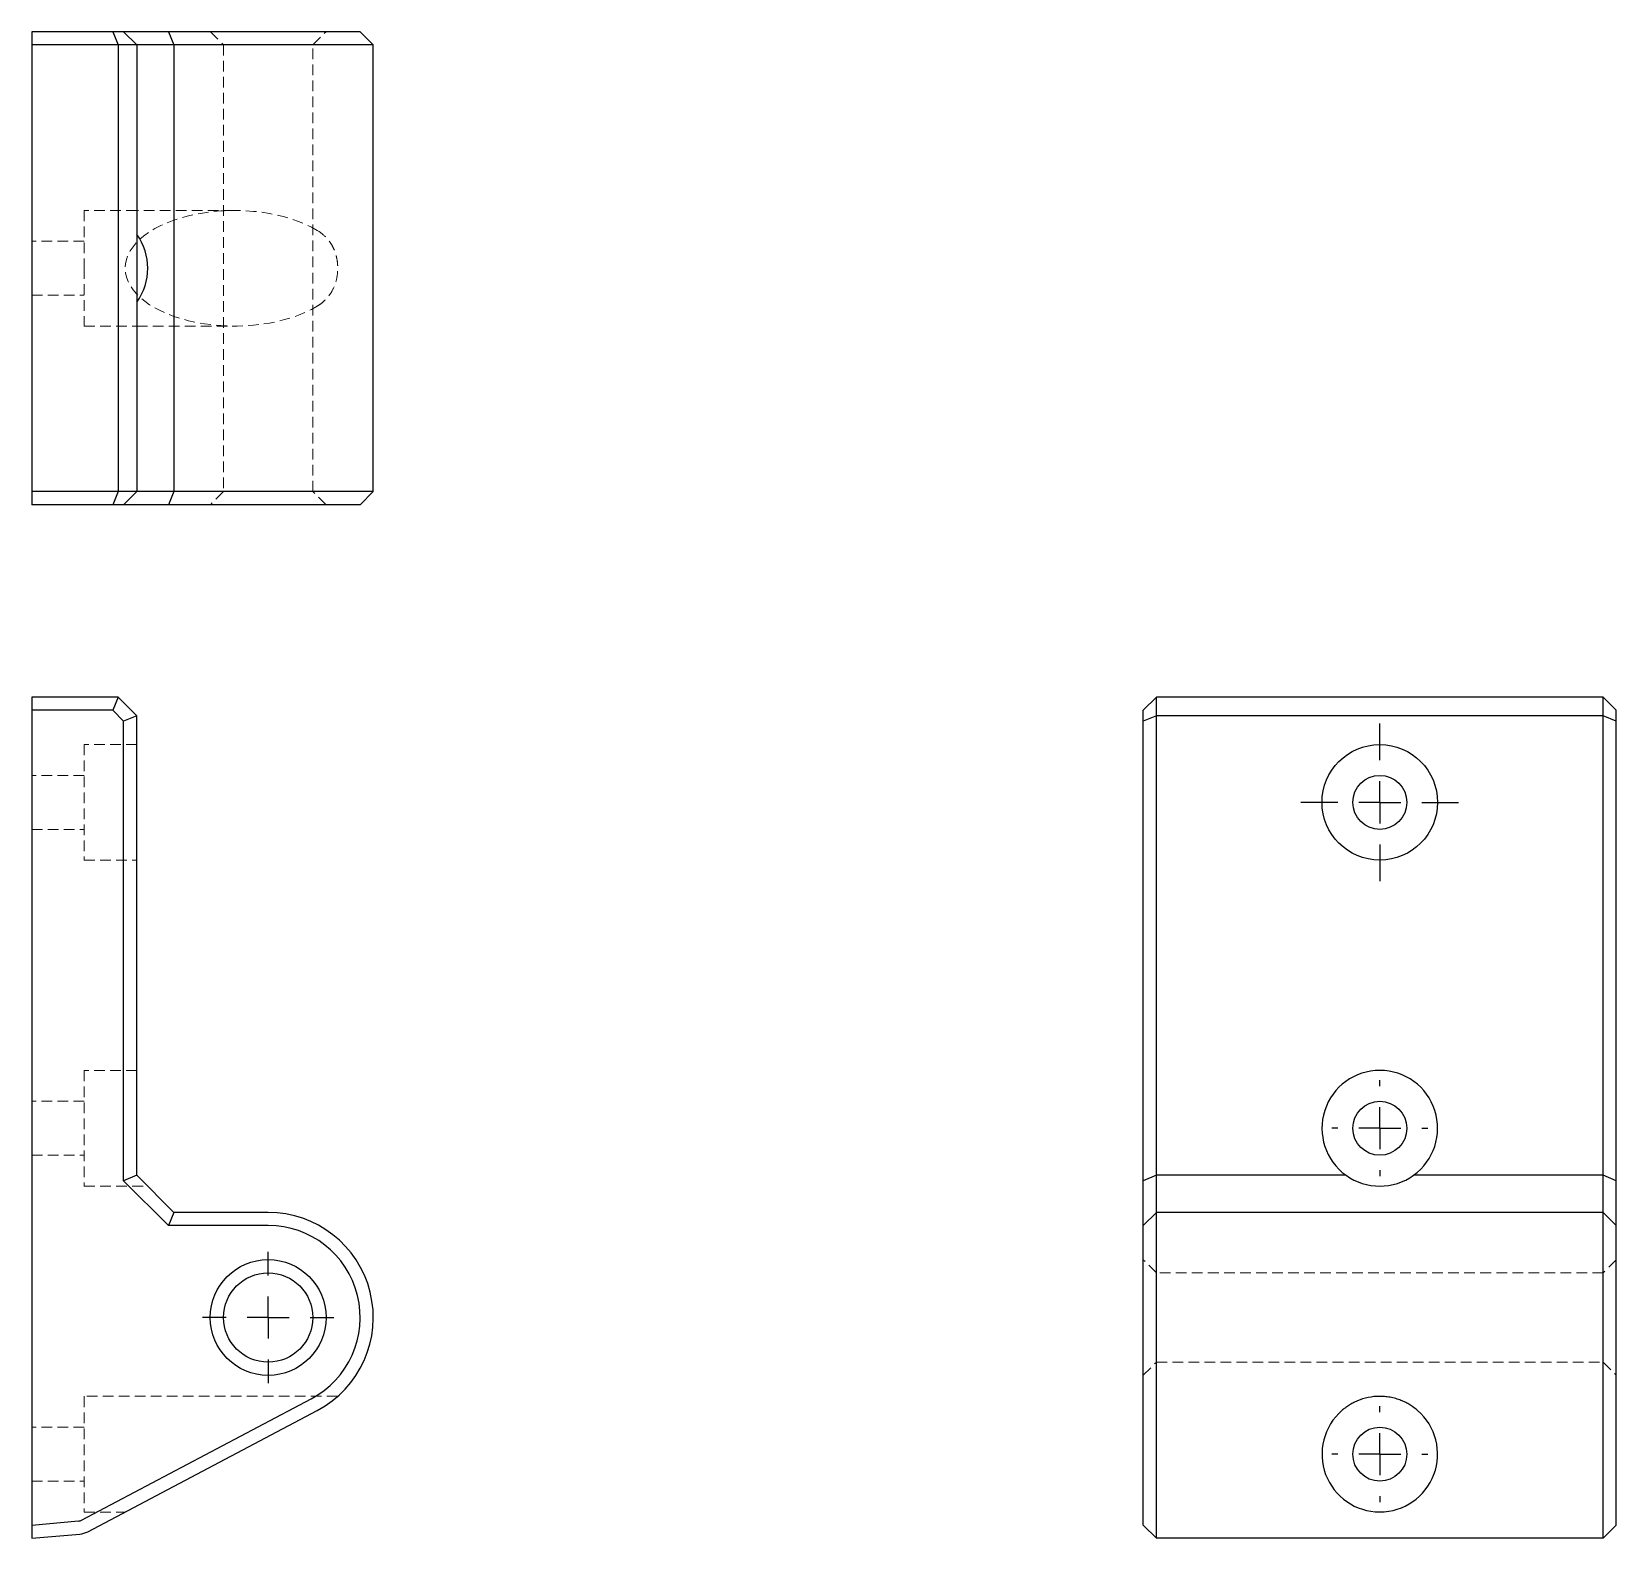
# Model space of a CAD drawing. Header units: millimetres. Extents: x 63 to 251, y 7 to 186.
import ezdxf

# ---------------------------------------------------------------- set-up
doc = ezdxf.new("R2010")
doc.units = ezdxf.units.MM
doc.linetypes.add('HIDDEN', pattern=[1.905, 1.27, -0.635])
doc.layers.add('10', color=7, linetype='Continuous')

# ---------------------------------------------------------------- blocks, each defined once
blk = doc.blocks.new('SW_CENTERMARKSYMBOL_0')
at = {"layer": '10', "color": 0}
for p, q in [((0, 5), (0, 7.8125)), ((0, 0), (0, 2.5)), ((-5, 0), (-7.8125, 0)), ((0, 0), (-2.5, 0)), ((0, 0), (0, -2.5)), ((0, 0), (2.5, 0)), ((5, 0), (7.8125, 0)), ((0, -5), (0, -7.8125))]:
    blk.add_line(p, q, dxfattribs=at)
blk = doc.blocks.new('SW_CENTERMARKSYMBOL_1')
at = {"layer": '10', "color": 0}
for p, q in [((0, 5), (0, 5.7125)), ((0, 0), (0, 2.5)), ((-5, 0), (-5.7125, 0)), ((0, 0), (-2.5, 0)), ((0, 0), (0, -2.5)), ((0, 0), (2.5, 0)), ((5, 0), (5.7125, 0)), ((0, -5), (0, -5.7125))]:
    blk.add_line(p, q, dxfattribs=at)
blk = doc.blocks.new('SW_CENTERMARKSYMBOL_2')
at = {"layer": '10', "color": 0}
for p, q in [((0, 5), (0, 5.7125)), ((0, 0), (0, 2.5)), ((-5, 0), (-5.7125, 0)), ((0, 0), (-2.5, 0)), ((0, 0), (0, -2.5)), ((0, 0), (2.5, 0)), ((5, 0), (5.7125, 0)), ((0, -5), (0, -5.7125))]:
    blk.add_line(p, q, dxfattribs=at)
blk = doc.blocks.new('SW_CENTERMARKSYMBOL_3')
at = {"layer": '10', "color": 0}
for p, q in [((0, 5), (0, 9.375)), ((0, 0), (0, 2.5)), ((-5, 0), (-9.375, 0)), ((0, 0), (-2.5, 0)), ((0, 0), (0, -2.5)), ((0, 0), (2.5, 0)), ((5, 0), (9.375, 0)), ((0, -5), (0, -9.375))]:
    blk.add_line(p, q, dxfattribs=at)

msp = doc.modelspace()

# ---------------------------------------------------------------- linework, layer by layer
at = {"color": 7, "linetype": 'Continuous', "lineweight": 25}
for p, q in [((72.33, 186.12), (62.69, 186.12)), ((62.69, 186.12), (62.69, 184.56)), ((73.62, 186.12), (72.33, 186.12)), ((72.33, 186.12), (72.98, 184.56)), ((73.62, 186.12), (75.19, 184.56)), ((78.96, 186.12), (73.62, 186.12)), ((78.96, 186.12), (79.61, 184.56)), ((90.81, 186.12), (78.96, 186.12)), ((101.75, 186.12), (90.81, 186.12)), ((103.31, 184.56), (101.75, 186.12)), ((72.98, 184.56), (62.69, 184.56)), ((62.69, 184.56), (62.69, 131.44)), ((75.19, 184.56), (72.98, 184.56)), ((72.98, 184.56), (72.98, 131.44)), ((75.19, 184.56), (75.19, 131.44)), ((79.61, 184.56), (75.19, 184.56)), ((79.61, 184.56), (79.61, 131.44)), ((90.81, 184.56), (79.61, 184.56)), ((103.31, 184.56), (90.81, 184.56)), ((103.31, 131.44), (103.31, 184.56)), ((72.98, 131.44), (62.69, 131.44)), ((62.69, 131.44), (62.69, 129.88)), ((72.98, 131.44), (72.33, 129.88)), ((75.19, 131.44), (72.98, 131.44)), ((75.19, 131.44), (73.62, 129.88)), ((79.61, 131.44), (75.19, 131.44)), ((79.61, 131.44), (78.96, 129.88)), ((90.81, 131.44), (79.61, 131.44)), ((103.31, 131.44), (90.81, 131.44)), ((101.75, 129.88), (103.31, 131.44)), ((72.33, 129.88), (62.69, 129.88)), ((73.62, 129.88), (72.33, 129.88)), ((78.96, 129.88), (73.62, 129.88)), ((90.81, 129.88), (78.96, 129.88)), ((101.75, 129.88), (90.81, 129.88)), ((72.98, 107), (62.69, 107)), ((62.69, 107), (62.69, 105.44)), ((72.98, 107), (72.33, 105.44)), ((75.19, 104.79), (72.98, 107)), ((196.44, 107), (194.88, 105.44)), ((196.44, 104.79), (196.44, 107)), ((249.56, 107), (196.44, 107)), ((249.56, 104.79), (249.56, 107)), ((251.12, 105.44), (249.56, 107)), ((72.33, 105.44), (62.69, 105.44)), ((62.69, 105.44), (62.69, 8.57)), ((73.62, 104.14), (72.33, 105.44)), ((75.19, 104.79), (73.62, 104.14)), ((73.62, 49.52), (73.62, 104.14)), ((75.19, 50.17), (75.19, 104.79)), ((194.88, 104.14), (194.88, 105.44)), ((196.44, 104.79), (194.88, 104.14)), ((194.88, 49.52), (194.88, 104.14)), ((196.44, 50.17), (196.44, 104.79)), ((249.56, 104.79), (196.44, 104.79)), ((251.12, 104.14), (249.56, 104.79)), ((249.56, 50.17), (249.56, 104.79)), ((251.12, 104.14), (251.12, 105.44)), ((251.12, 49.52), (251.12, 104.14)), ((75.19, 50.17), (73.62, 49.52)), ((78.96, 44.19), (73.62, 49.52)), ((79.61, 45.75), (75.19, 50.17)), ((196.44, 50.17), (194.88, 49.52)), ((194.88, 44.19), (194.88, 49.52)), ((196.44, 45.75), (196.44, 50.17)), ((218.98, 50.17), (196.44, 50.17)), ((249.56, 50.17), (227.02, 50.17)), ((249.56, 45.75), (249.56, 50.17)), ((251.12, 49.52), (249.56, 50.17)), ((251.12, 44.19), (251.12, 49.52)), ((79.61, 45.75), (78.96, 44.19)), ((90.81, 45.75), (79.61, 45.75)), ((194.88, 44.19), (196.44, 45.75)), ((196.44, 22.2), (196.44, 45.75)), ((249.56, 45.75), (196.44, 45.75)), ((249.56, 22.2), (249.56, 45.75)), ((249.56, 45.75), (251.12, 44.19)), ((90.81, 44.19), (78.96, 44.19)), ((194.88, 23.58), (194.88, 44.19)), ((251.12, 23.58), (251.12, 44.19)), ((68.63, 9.16), (95.92, 23.58)), ((194.88, 9.16), (194.88, 23.58)), ((251.12, 9.16), (251.12, 23.58)), ((69.36, 7.78), (96.65, 22.2)), ((196.44, 7.78), (196.44, 22.2)), ((249.56, 7.78), (249.56, 22.2)), ((62.69, 8.57), (68.27, 9.06)), ((62.69, 8.57), (62.69, 7)), ((194.88, 9.06), (194.88, 9.16)), ((194.88, 8.57), (194.88, 9.06)), ((194.88, 8.57), (196.44, 7)), ((196.44, 7.5), (196.44, 7.78)), ((249.56, 7), (251.12, 8.57)), ((249.56, 7.5), (249.56, 7.78)), ((251.12, 9.06), (251.12, 9.16)), ((251.12, 8.57), (251.12, 9.06)), ((62.69, 7), (68.41, 7.5)), ((196.44, 7), (196.44, 7.5)), ((249.56, 7), (196.44, 7)), ((249.56, 7), (249.56, 7.5))]:
    msp.add_line(p, q, dxfattribs=at)
at = {"color": 7, "linetype": 'HIDDEN', "lineweight": 18}
for p, q in [((83.94, 186.12), (85.5, 184.56)), ((96.12, 184.56), (97.69, 186.12)), ((85.5, 184.56), (85.5, 131.44)), ((96.12, 131.44), (96.12, 184.56)), ((68.94, 164.88), (68.94, 158)), ((75.19, 164.88), (68.94, 164.88)), ((86.81, 164.88), (75.19, 164.88)), ((68.94, 161.21), (62.69, 161.21)), ((68.94, 158), (68.94, 151.12)), ((62.69, 154.79), (68.94, 154.79)), ((68.94, 151.12), (75.19, 151.12)), ((75.19, 151.12), (86.81, 151.12)), ((85.5, 131.44), (83.94, 129.88)), ((97.69, 129.88), (96.12, 131.44)), ((68.94, 101.38), (68.94, 87.62)), ((75.19, 101.38), (68.94, 101.38)), ((68.94, 97.71), (62.69, 97.71)), ((62.69, 91.29), (68.94, 91.29)), ((68.94, 87.62), (75.19, 87.62)), ((68.94, 62.62), (68.94, 48.88)), ((75.19, 62.62), (68.94, 62.62)), ((68.94, 58.96), (62.69, 58.96)), ((62.69, 52.54), (68.94, 52.54)), ((68.94, 48.88), (76.48, 48.88)), ((196.44, 38.56), (194.88, 40.12)), ((251.12, 40.12), (249.56, 38.56)), ((249.56, 38.56), (196.44, 38.56)), ((194.88, 26.38), (196.44, 27.94)), ((196.44, 27.94), (249.56, 27.94)), ((249.56, 27.94), (251.12, 26.38)), ((68.94, 23.88), (68.94, 10.12)), ((99.07, 23.88), (68.94, 23.88)), ((68.94, 20.21), (62.69, 20.21)), ((62.69, 13.79), (68.94, 13.79)), ((68.94, 10.12), (73.8, 10.12))]:
    msp.add_line(p, q, dxfattribs=at)
at = {"color": 7, "linetype": 'Continuous', "lineweight": 25}
for centre, radius in [((223, 94.5), 6.87), ((223, 94.5), 3.21), ((223, 55.75), 3.21), ((90.81, 33.25), 6.88), ((90.81, 33.25), 5.31), ((223, 17), 3.21)]:
    msp.add_circle(centre, radius, dxfattribs=at)
for centre, radius, start, end in [((69.61, 158), 6.88, 324.2644, 35.7356), ((223, 55.75), 6.88, 305.7356, 234.2644), ((223, 55.75), 6.88, 234.2644, 305.7356), ((90.81, 33.25), 12.5, 297.8458, 90), ((90.81, 33.25), 10.94, 297.8458, 90), ((223, 17), 6.87, 130.8884, 49.1116), ((68.19, 9.99), 0.937, 275, 297.8458), ((68.19, 9.99), 2.5, 275, 297.8458)]:
    msp.add_arc(centre, radius, start, end, dxfattribs=at)
at = {"color": 7, "linetype": 'HIDDEN', "lineweight": 18}
msp.add_ellipse((86.81, 158), major_axis=(13.01, 0), ratio=0.528263, start_param=0.713637, end_param=5.569549, dxfattribs=at)
msp.add_open_spline([(96.65, 162.5), (97.02, 162.27), (97.36, 162.01), (97.81, 161.55), (97.95, 161.39), (98.21, 161.04), (98.32, 160.86), (98.53, 160.47), (98.63, 160.27), (98.79, 159.85), (98.86, 159.62), (98.97, 159.18), (99.01, 158.95), (99.07, 158.48), (99.08, 158.25), (99.08, 157.53), (99.03, 157.07), (98.81, 156.16), (98.65, 155.74), (98.33, 155.15), (98.21, 154.97), (97.95, 154.62), (97.81, 154.45), (97.51, 154.15), (97.35, 154), (97.01, 153.73), (96.84, 153.61), (96.65, 153.5)], degree=3, knots=[0, 0, 0, 0, 0.125, 0.125, 0.1875, 0.1875, 0.25, 0.25, 0.3125, 0.3125, 0.375, 0.375, 0.4375, 0.4375, 0.5, 0.5, 0.625, 0.625, 0.75, 0.75, 0.8125, 0.8125, 0.875, 0.875, 0.9375, 0.9375, 1, 1, 1, 1], dxfattribs=at)
at = {"color": 7, "linetype": 'Continuous', "lineweight": 25}
msp.add_open_spline([(227.5, 22.2), (227.27, 22.39), (227.01, 22.59), (226.55, 22.89), (226.39, 22.99), (226.04, 23.17), (225.86, 23.26), (225.47, 23.42), (225.27, 23.49), (224.85, 23.63), (224.62, 23.68), (224.18, 23.78), (223.95, 23.81), (223.48, 23.86), (223.25, 23.87), (222.53, 23.88), (222.07, 23.83), (221.16, 23.64), (220.74, 23.51), (220.15, 23.26), (219.97, 23.17), (219.62, 22.99), (219.45, 22.89), (219.15, 22.7), (219, 22.59), (218.73, 22.39), (218.61, 22.3), (218.5, 22.2)], degree=3, knots=[0, 0, 0, 0, 0.125, 0.125, 0.1875, 0.1875, 0.25, 0.25, 0.3125, 0.3125, 0.375, 0.375, 0.4375, 0.4375, 0.5, 0.5, 0.625, 0.625, 0.75, 0.75, 0.8125, 0.8125, 0.875, 0.875, 0.9375, 0.9375, 1, 1, 1, 1], dxfattribs=at)

# ---------------------------------------------------------------- block references
at = {"layer": '10'}
for name, p in [('SW_CENTERMARKSYMBOL_3', (223, 94.5)), ('SW_CENTERMARKSYMBOL_1', (223, 55.75)), ('SW_CENTERMARKSYMBOL_0', (90.81, 33.25)), ('SW_CENTERMARKSYMBOL_2', (223, 17))]:
    msp.add_blockref(name, p, dxfattribs=at)

doc.saveas('drawing.dxf')
